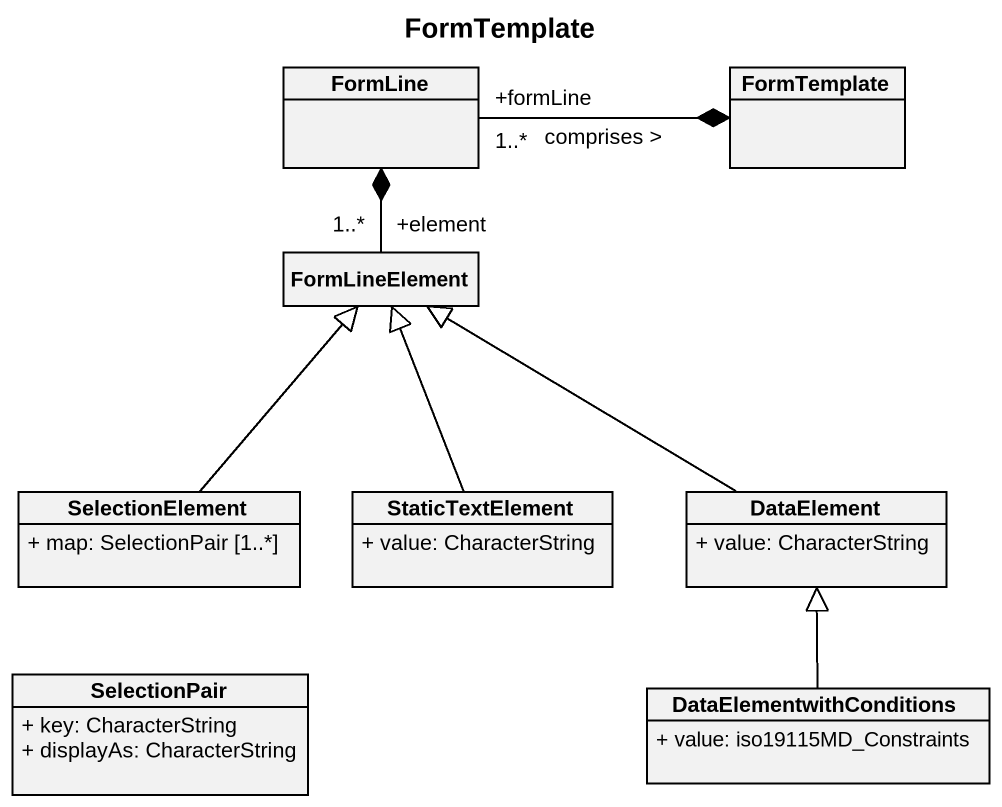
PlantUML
@startuml
title FormTemplate
hide circle
hide empty members
skinparam classAttributeIconSize 0
class FormLine
class FormTemplate
class FormLineElement
class SelectionElement {
  + map: SelectionPair [1..*]
}
class StaticTextElement {
  + value: CharacterString
}
class DataElement {
  + value: CharacterString
}
class SelectionPair {
  + key: CharacterString
  + displayAs: CharacterString
}
class DataElementwithConditions {
  + value: iso19115MD_Constraints
}
FormLine "+formLine\n1..*" -right-* FormTemplate : comprises >
FormLineElement "+element\n1..*" -up-* FormLine
SelectionElement -up-|> FormLineElement
StaticTextElement -up-|> FormLineElement
DataElement -left-|> FormLineElement
DataElementwithConditions -up-|> DataElement
@enduml
